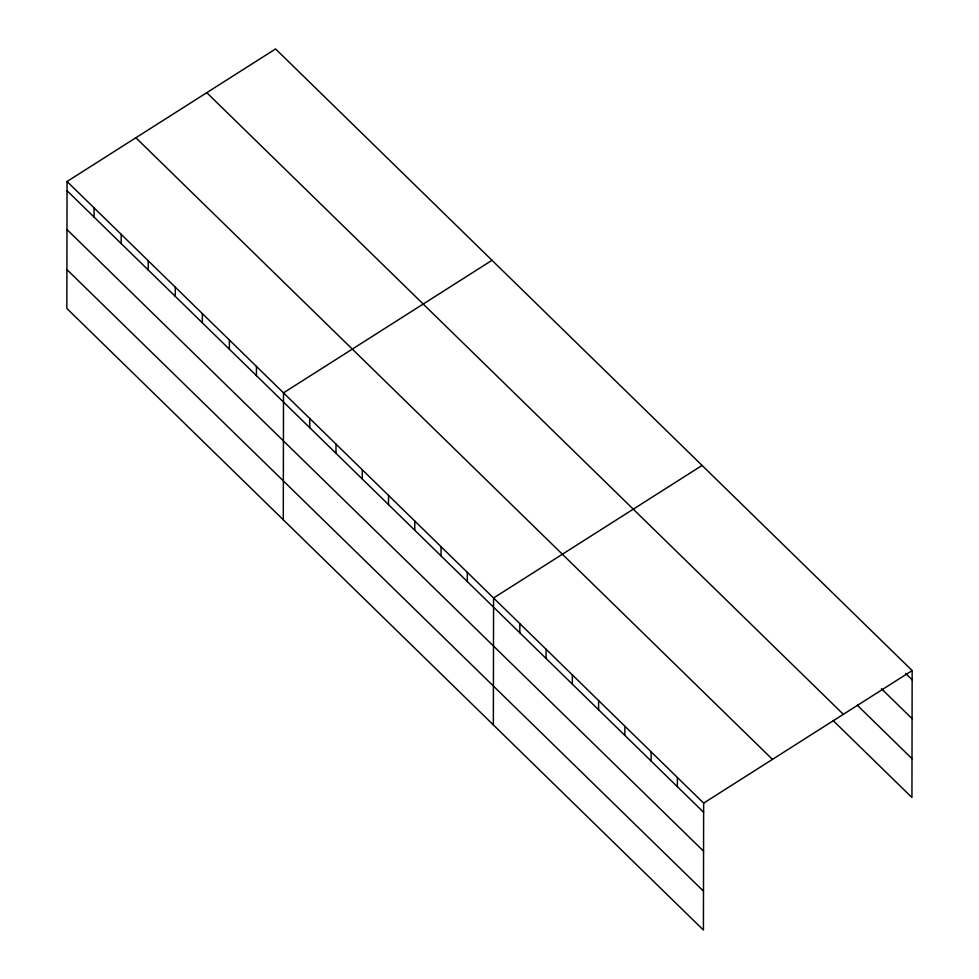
<?xml version="1.0" encoding="UTF-8"?>
<svg xmlns="http://www.w3.org/2000/svg" width="979" height="979" viewBox="0 0 979 979"><rect width="100%" height="100%" fill="white"/><g stroke="black" fill="none" stroke-linecap="round" stroke-linejoin="round"><path stroke-width="1.47" d="M67.061 181.494L66.841 308.422L703.424 930.05L703.644 803.123L67.061 181.494L275.576 48.95L912.159 670.578L911.938 797.506L833.153 720.581M94.106 217.118L94.119 207.915M121.163 243.538L121.176 234.324M148.221 269.959L148.233 260.744M175.265 296.38L175.29 287.165M202.323 322.789L202.335 313.586M229.38 349.209L229.392 340.007M256.437 375.63L256.449 366.427M283.286 519.776L283.506 392.848L492.009 260.304M309.743 427.688L309.768 418.486M336.005 453.338L336.017 444.123M362.267 478.976L362.279 469.773M388.528 504.626L388.541 495.411M414.778 530.263L414.802 521.061M441.039 555.901L441.064 546.698M467.301 581.55L467.313 572.336M493.355 724.913L493.575 597.985L702.078 465.441M519.825 632.838L519.837 623.623M546.074 658.475L546.098 649.273M572.336 684.113L572.348 674.91M598.597 709.763L598.61 700.548M624.859 735.4L624.871 726.198M651.108 761.038L651.133 751.835M677.37 786.688L677.395 777.485M703.644 803.123L912.159 670.578M905.575 673.381L912.134 679.793M881.43 688.714L912.073 718.635M857.298 705.235L912 758.664M206.765 92.687L843.347 714.315M135.873 137.758L772.455 759.386M67.049 190.697L703.632 812.325M66.988 229.551L703.558 851.179M66.915 269.568L703.497 891.196"/></g></svg>
